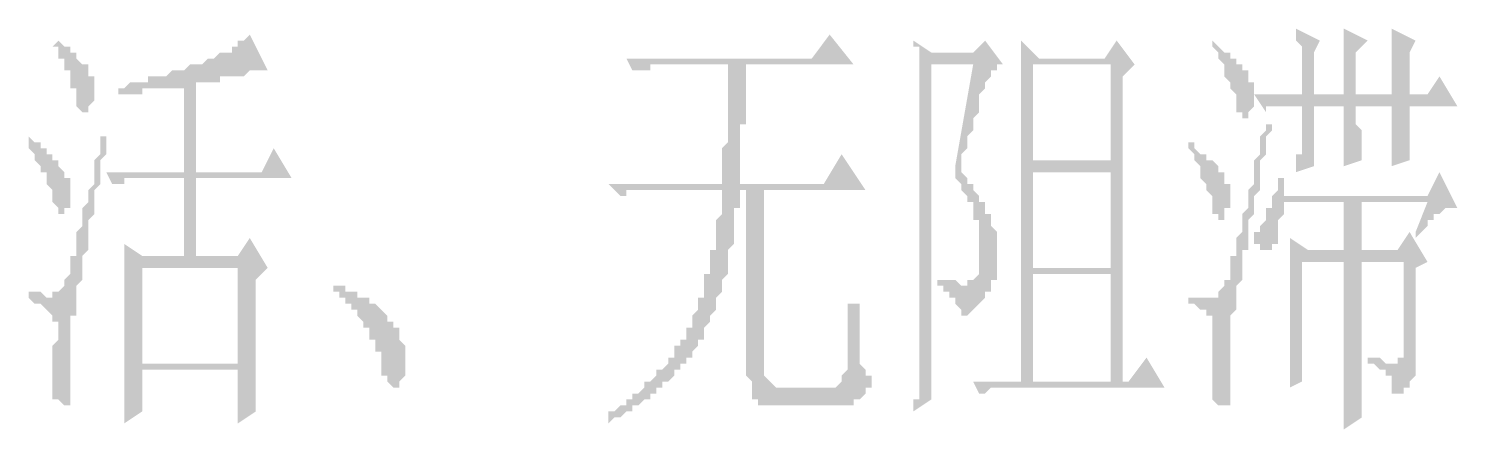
# Model space of a CAD drawing. Header units: millimetres. Extents: x 0 to 275, y 0 to 194.
# Drawn here: x 206.18 to 221.36, y 82.59 to 86.85 of the extents above; entities that cross this region are included whole.
import ezdxf

# ---------------------------------------------------------------- set-up
doc = ezdxf.new("R2010")
doc.units = ezdxf.units.MM

msp = doc.modelspace()

# ---------------------------------------------------------------- hatches: boundary and pattern name
h = msp.add_hatch(color=0)
h.paths.add_polyline_path([(220.853, 86.021333), (221.361, 86.021333), (221.1705, 86.338833), (221.0435, 86.148333), (220.853, 86.148333), (220.853, 86.592833), (220.9165, 86.719833), (220.6625, 86.846833), (220.6625, 86.783333), (220.6625, 86.719833), (220.6625, 86.656333), (220.6625, 86.592833), (220.6625, 86.529333), (220.6625, 86.465833), (220.6625, 86.402333), (220.6625, 86.338833), (220.6625, 86.275333), (220.6625, 86.211833), (220.6625, 86.148333), (220.2815, 86.148333), (220.2815, 86.592833), (220.4085, 86.719833), (220.1545, 86.846833), (220.1545, 86.783333), (220.1545, 86.719833), (220.1545, 86.656333), (220.1545, 86.592833), (220.1545, 86.529333), (220.1545, 86.465833), (220.1545, 86.402333), (220.1545, 86.338833), (220.1545, 86.275333), (220.1545, 86.211833), (220.1545, 86.148333), (219.837, 86.148333), (219.837, 86.592833), (219.9005, 86.719833), (219.6465, 86.846833), (219.6465, 86.783333), (219.6465, 86.719833), (219.71, 86.656333), (219.71, 86.592833), (219.71, 86.529333), (219.71, 86.465833), (219.71, 86.402333), (219.71, 86.338833), (219.71, 86.275333), (219.71, 86.211833), (219.71, 86.148333), (219.202, 86.148333), (219.329, 85.957833), (219.329, 86.021333), (219.3925, 86.021333), (219.456, 86.021333), (219.5195, 86.021333), (219.583, 86.021333), (219.71, 86.021333), (219.71, 85.957833), (219.71, 85.894333), (219.71, 85.830833), (219.71, 85.767333), (219.71, 85.703833), (219.71, 85.640333), (219.71, 85.576833), (219.71, 85.513333), (219.6465, 85.513333), (219.6465, 85.449833), (219.6465, 85.386333), (219.6465, 85.322833), (219.837, 85.386333), (219.837, 86.021333), (220.1545, 86.021333), (220.1545, 85.957833), (220.1545, 85.894333), (220.1545, 85.830833), (220.1545, 85.767333), (220.1545, 85.703833), (220.1545, 85.640333), (220.1545, 85.576833), (220.1545, 85.513333), (220.1545, 85.449833), (220.1545, 85.386333), (220.345, 85.449833), (220.345, 85.513333), (220.345, 85.576833), (220.345, 85.640333), (220.345, 85.703833), (220.345, 85.767333), (220.2815, 85.830833), (220.2815, 85.894333), (220.2815, 85.957833), (220.2815, 86.021333), (220.6625, 86.021333), (220.6625, 85.386333), (220.853, 85.449833), (220.853, 85.513333), (220.853, 85.576833), (220.853, 85.640333), (220.853, 85.703833), (220.853, 85.767333), (220.853, 85.830833), (220.853, 85.894333), (220.853, 85.957833)])
h.paths.add_polyline_path([(219.583, 83.036833), (219.71, 83.100333), (219.71, 84.370333), (220.1545, 84.370333), (220.1545, 83.290833), (220.1545, 83.227333), (220.1545, 83.163833), (220.1545, 83.100333), (220.1545, 83.036833), (220.1545, 82.973333), (220.1545, 82.909833), (220.1545, 82.846333), (220.1545, 82.782833), (220.1545, 82.719333), (220.1545, 82.655833), (220.1545, 82.592333), (220.345, 82.719333), (220.345, 82.782833), (220.345, 82.846333), (220.345, 82.909833), (220.345, 82.973333), (220.345, 83.036833), (220.345, 83.100333), (220.345, 83.163833), (220.345, 83.227333), (220.345, 84.370333), (220.7895, 84.370333), (220.7895, 83.417833), (220.7895, 83.354333), (220.726, 83.354333), (220.726, 83.290833), (220.6625, 83.290833), (220.599, 83.290833), (220.5355, 83.354333), (220.472, 83.354333), (220.4085, 83.354333), (220.4085, 83.290833), (220.472, 83.290833), (220.5355, 83.227333), (220.599, 83.227333), (220.599, 83.163833), (220.6625, 83.163833), (220.6625, 83.100333), (220.6625, 83.036833), (220.6625, 82.973333), (220.726, 82.973333), (220.7895, 82.973333), (220.7895, 83.036833), (220.853, 83.036833), (220.853, 83.100333), (220.9165, 83.163833), (220.9165, 83.227333), (220.9165, 83.290833), (220.9165, 83.354333), (220.9165, 84.306833), (221.0435, 84.370333), (220.853, 84.687833), (220.726, 84.497333), (220.345, 84.497333), (220.345, 85.005333), (221.0435, 85.005333), (220.9165, 84.687833), (220.9165, 84.624333), (220.98, 84.687833), (221.0435, 84.751333), (221.0435, 84.814833), (221.107, 84.814833), (221.107, 84.878333), (221.1705, 84.878333), (221.234, 84.941833), (221.2975, 84.941833), (221.361, 84.941833), (221.1705, 85.322833), (221.0435, 85.068833), (219.5195, 85.068833), (219.5195, 85.259333), (219.456, 85.259333), (219.456, 85.195833), (219.456, 85.132333), (219.3925, 85.068833), (219.3925, 85.005333), (219.3925, 84.941833), (219.329, 84.941833), (219.329, 84.878333), (219.329, 84.814833), (219.2655, 84.751333), (219.2655, 84.687833), (219.202, 84.687833), (219.202, 84.624333), (219.202, 84.560833), (219.2655, 84.560833), (219.2655, 84.497333), (219.329, 84.497333), (219.3925, 84.497333), (219.3925, 84.560833), (219.456, 84.560833), (219.456, 84.624333), (219.456, 84.687833), (219.456, 84.751333), (219.456, 84.814833), (219.5195, 84.878333), (219.5195, 84.941833), (219.5195, 85.005333), (220.1545, 85.005333), (220.1545, 84.497333), (219.7735, 84.497333), (219.583, 84.624333), (219.583, 84.560833), (219.583, 84.497333), (219.583, 84.433833), (219.583, 84.370333), (219.583, 84.306833), (219.583, 84.243333), (219.583, 84.179833), (219.583, 84.116333), (219.583, 84.052833), (219.583, 83.989333), (219.583, 83.925833), (219.583, 83.862333), (219.583, 83.798833), (219.583, 83.735333), (219.583, 83.671833), (219.583, 83.608333), (219.583, 83.544833), (219.583, 83.481333), (219.583, 83.417833), (219.583, 83.354333), (219.583, 83.290833), (219.583, 83.227333), (219.583, 83.163833), (219.583, 83.100333)])
h.paths.add_polyline_path([(219.3925, 85.830833), (219.329, 85.830833), (219.329, 85.767333), (219.2655, 85.703833), (219.2655, 85.640333), (219.2655, 85.576833), (219.2655, 85.513333), (219.202, 85.449833), (219.202, 85.322833), (219.202, 85.259333), (219.202, 85.195833), (219.1385, 85.132333), (219.1385, 85.068833), (219.1385, 85.005333), (219.1385, 84.941833), (219.075, 84.878333), (219.075, 84.814833), (219.075, 84.751333), (219.075, 84.687833), (219.0115, 84.624333), (219.0115, 84.560833), (219.0115, 84.497333), (219.0115, 84.433833), (218.948, 84.433833), (218.948, 84.370333), (218.948, 84.306833), (218.948, 84.243333), (218.948, 84.179833), (218.8845, 84.179833), (218.8845, 84.116333), (218.821, 84.052833), (218.821, 83.989333), (218.7575, 83.989333), (218.694, 83.989333), (218.6305, 83.989333), (218.567, 83.989333), (218.5035, 83.989333), (218.5035, 83.925833), (218.567, 83.925833), (218.6305, 83.862333), (218.694, 83.862333), (218.694, 83.798833), (218.7575, 83.798833), (218.7575, 83.735333), (218.7575, 83.671833), (218.7575, 83.608333), (218.7575, 83.544833), (218.7575, 83.481333), (218.7575, 83.417833), (218.7575, 83.354333), (218.7575, 83.290833), (218.7575, 83.227333), (218.7575, 83.163833), (218.7575, 83.100333), (218.7575, 83.036833), (218.7575, 82.973333), (218.7575, 82.909833), (218.821, 82.846333), (218.8845, 82.846333), (218.948, 82.846333), (218.948, 82.909833), (218.948, 82.973333), (218.948, 83.036833), (218.948, 83.100333), (218.948, 83.163833), (218.948, 83.227333), (218.948, 83.290833), (218.948, 83.354333), (218.948, 83.417833), (218.948, 83.481333), (218.948, 83.544833), (218.948, 83.608333), (218.948, 83.671833), (218.948, 83.735333), (218.948, 83.798833), (219.0115, 83.862333), (219.0115, 83.925833), (219.0115, 83.989333), (219.0115, 84.052833), (219.0115, 84.116333), (219.075, 84.179833), (219.075, 84.243333), (219.075, 84.306833), (219.075, 84.370333), (219.075, 84.433833), (219.075, 84.497333), (219.1385, 84.497333), (219.1385, 84.560833), (219.1385, 84.624333), (219.1385, 84.687833), (219.1385, 84.751333), (219.1385, 84.814833), (219.202, 84.878333), (219.202, 84.941833), (219.202, 85.005333), (219.202, 85.068833), (219.2655, 85.132333), (219.2655, 85.195833), (219.2655, 85.259333), (219.2655, 85.322833), (219.2655, 85.449833), (219.329, 85.513333), (219.329, 85.576833), (219.329, 85.640333), (219.329, 85.703833), (219.3925, 85.767333)])
h.paths.add_polyline_path([(218.5035, 85.640333), (218.5035, 85.576833), (218.567, 85.513333), (218.567, 85.449833), (218.6305, 85.386333), (218.6305, 85.322833), (218.6305, 85.259333), (218.694, 85.195833), (218.694, 85.132333), (218.7575, 85.068833), (218.7575, 85.005333), (218.7575, 84.941833), (218.7575, 84.878333), (218.821, 84.878333), (218.821, 84.814833), (218.8845, 84.814833), (218.8845, 84.878333), (218.8845, 84.941833), (218.948, 84.941833), (218.948, 85.005333), (218.948, 85.068833), (218.948, 85.132333), (218.948, 85.195833), (218.8845, 85.195833), (218.8845, 85.259333), (218.8845, 85.322833), (218.821, 85.322833), (218.821, 85.386333), (218.7575, 85.449833), (218.694, 85.449833), (218.694, 85.513333), (218.6305, 85.513333), (218.567, 85.576833), (218.567, 85.640333)])
h.paths.add_polyline_path([(218.7575, 86.719833), (218.7575, 86.656333), (218.821, 86.592833), (218.821, 86.529333), (218.8845, 86.465833), (218.8845, 86.402333), (218.8845, 86.338833), (218.948, 86.275333), (218.948, 86.211833), (219.0115, 86.148333), (219.0115, 86.084833), (219.0115, 86.021333), (219.0115, 85.957833), (219.075, 85.957833), (219.075, 85.894333), (219.1385, 85.894333), (219.1385, 85.957833), (219.202, 86.021333), (219.202, 86.084833), (219.202, 86.148333), (219.202, 86.211833), (219.202, 86.275333), (219.1385, 86.275333), (219.1385, 86.338833), (219.1385, 86.402333), (219.075, 86.402333), (219.075, 86.465833), (219.0115, 86.465833), (219.0115, 86.529333), (218.948, 86.529333), (218.948, 86.592833), (218.8845, 86.592833), (218.821, 86.656333)])
h = msp.add_hatch(color=0)
h.paths.add_polyline_path([(208.5975, 84.179833), (208.7245, 84.306833), (208.534, 84.624333), (208.407, 84.433833), (207.9625, 84.433833), (207.9625, 85.259333), (208.9785, 85.259333), (208.788, 85.576833), (208.661, 85.322833), (207.9625, 85.322833), (207.9625, 86.275333), (208.026, 86.275333), (208.0895, 86.275333), (208.153, 86.275333), (208.2165, 86.275333), (208.2165, 86.338833), (208.28, 86.338833), (208.3435, 86.338833), (208.407, 86.338833), (208.4705, 86.338833), (208.534, 86.402333), (208.5975, 86.402333), (208.661, 86.402333), (208.7245, 86.402333), (208.534, 86.783333), (208.4705, 86.719833), (208.407, 86.719833), (208.407, 86.656333), (208.3435, 86.656333), (208.3435, 86.592833), (208.28, 86.592833), (208.2165, 86.592833), (208.153, 86.529333), (208.0895, 86.529333), (208.026, 86.465833), (207.9625, 86.465833), (207.899, 86.465833), (207.8355, 86.402333), (207.772, 86.402333), (207.7085, 86.402333), (207.645, 86.338833), (207.5815, 86.338833), (207.518, 86.338833), (207.4545, 86.338833), (207.4545, 86.275333), (207.391, 86.275333), (207.3275, 86.275333), (207.264, 86.275333), (207.2005, 86.211833), (207.137, 86.211833), (207.137, 86.148333), (207.2005, 86.148333), (207.264, 86.148333), (207.3275, 86.148333), (207.391, 86.148333), (207.391, 86.211833), (207.4545, 86.211833), (207.518, 86.211833), (207.5815, 86.211833), (207.645, 86.211833), (207.7085, 86.211833), (207.772, 86.211833), (207.8355, 86.211833), (207.8355, 85.322833), (207.01, 85.322833), (207.0735, 85.195833), (207.137, 85.195833), (207.2005, 85.195833), (207.2005, 85.259333), (207.264, 85.259333), (207.3275, 85.259333), (207.8355, 85.259333), (207.8355, 84.433833), (207.391, 84.433833), (207.2005, 84.560833), (207.2005, 84.497333), (207.2005, 84.433833), (207.2005, 84.370333), (207.2005, 84.306833), (207.2005, 84.243333), (207.2005, 84.179833), (207.2005, 84.116333), (207.2005, 84.052833), (207.2005, 83.989333), (207.2005, 83.925833), (207.2005, 83.862333), (207.2005, 83.798833), (207.2005, 83.735333), (207.2005, 83.671833), (207.2005, 83.608333), (207.2005, 83.544833), (207.2005, 83.481333), (207.2005, 83.417833), (207.2005, 83.354333), (207.2005, 83.290833), (207.2005, 83.227333), (207.2005, 83.163833), (207.2005, 83.100333), (207.2005, 83.036833), (207.2005, 82.973333), (207.2005, 82.909833), (207.2005, 82.846333), (207.2005, 82.782833), (207.2005, 82.719333), (207.2005, 82.655833), (207.391, 82.782833), (207.391, 83.227333), (208.407, 83.227333), (208.407, 82.655833), (208.5975, 82.782833), (208.5975, 82.846333), (208.5975, 82.909833), (208.5975, 82.973333), (208.5975, 83.036833), (208.5975, 83.100333), (208.5975, 83.163833), (208.5975, 83.227333), (208.5975, 83.290833), (208.5975, 83.354333), (208.5975, 83.417833), (208.5975, 83.481333), (208.5975, 83.544833), (208.5975, 83.608333), (208.5975, 83.671833), (208.5975, 83.735333), (208.5975, 83.798833), (208.5975, 83.862333), (208.5975, 83.925833), (208.5975, 83.989333), (208.5975, 84.052833), (208.5975, 84.116333)])
h.paths.add_polyline_path([(207.391, 84.306833), (208.407, 84.306833), (208.407, 83.290833), (207.391, 83.290833)])
h.paths.add_polyline_path([(207.01, 85.703833), (206.9465, 85.703833), (206.9465, 85.640333), (206.9465, 85.576833), (206.9465, 85.513333), (206.883, 85.449833), (206.883, 85.322833), (206.883, 85.259333), (206.883, 85.195833), (206.8195, 85.132333), (206.8195, 85.068833), (206.8195, 85.005333), (206.756, 84.941833), (206.756, 84.878333), (206.756, 84.814833), (206.756, 84.751333), (206.6925, 84.687833), (206.6925, 84.624333), (206.6925, 84.560833), (206.6925, 84.497333), (206.6925, 84.433833), (206.629, 84.433833), (206.629, 84.370333), (206.629, 84.306833), (206.629, 84.243333), (206.5655, 84.179833), (206.5655, 84.116333), (206.502, 84.052833), (206.4385, 84.052833), (206.4385, 83.989333), (206.375, 83.989333), (206.3115, 84.052833), (206.248, 84.052833), (206.1845, 84.052833), (206.1845, 83.989333), (206.248, 83.925833), (206.3115, 83.925833), (206.375, 83.862333), (206.4385, 83.798833), (206.4385, 83.735333), (206.502, 83.735333), (206.502, 83.671833), (206.502, 83.608333), (206.502, 83.544833), (206.4385, 83.481333), (206.4385, 83.417833), (206.4385, 83.354333), (206.4385, 83.290833), (206.4385, 83.227333), (206.4385, 83.163833), (206.4385, 83.100333), (206.4385, 83.036833), (206.4385, 82.973333), (206.4385, 82.909833), (206.502, 82.909833), (206.5655, 82.846333), (206.629, 82.846333), (206.629, 82.909833), (206.629, 82.973333), (206.629, 83.036833), (206.629, 83.100333), (206.629, 83.163833), (206.629, 83.227333), (206.629, 83.290833), (206.629, 83.354333), (206.629, 83.417833), (206.629, 83.481333), (206.629, 83.544833), (206.629, 83.608333), (206.629, 83.671833), (206.629, 83.735333), (206.629, 83.798833), (206.6925, 83.798833), (206.6925, 83.862333), (206.6925, 83.925833), (206.6925, 83.989333), (206.6925, 84.052833), (206.6925, 84.116333), (206.756, 84.179833), (206.756, 84.243333), (206.756, 84.306833), (206.756, 84.370333), (206.756, 84.433833), (206.8195, 84.497333), (206.8195, 84.560833), (206.8195, 84.624333), (206.8195, 84.687833), (206.8195, 84.751333), (206.8195, 84.814833), (206.883, 84.878333), (206.883, 84.941833), (206.883, 85.005333), (206.883, 85.068833), (206.883, 85.132333), (206.9465, 85.195833), (206.9465, 85.259333), (206.9465, 85.322833), (206.9465, 85.386333), (206.9465, 85.449833), (207.01, 85.513333), (207.01, 85.576833), (207.01, 85.640333)])
h.paths.add_polyline_path([(206.1845, 85.703833), (206.1845, 85.640333), (206.1845, 85.576833), (206.248, 85.513333), (206.248, 85.449833), (206.3115, 85.386333), (206.3115, 85.322833), (206.375, 85.322833), (206.375, 85.259333), (206.375, 85.195833), (206.4385, 85.132333), (206.4385, 85.068833), (206.4385, 85.005333), (206.502, 84.941833), (206.502, 84.878333), (206.5655, 84.878333), (206.5655, 84.941833), (206.629, 84.941833), (206.629, 85.005333), (206.629, 85.068833), (206.629, 85.132333), (206.629, 85.195833), (206.629, 85.259333), (206.5655, 85.259333), (206.5655, 85.322833), (206.502, 85.386333), (206.502, 85.449833), (206.4385, 85.449833), (206.4385, 85.513333), (206.375, 85.513333), (206.375, 85.576833), (206.3115, 85.576833), (206.3115, 85.640333), (206.248, 85.640333)])
h.paths.add_polyline_path([(206.502, 86.719833), (206.4385, 86.656333), (206.502, 86.656333), (206.502, 86.592833), (206.502, 86.529333), (206.5655, 86.529333), (206.5655, 86.465833), (206.5655, 86.402333), (206.629, 86.402333), (206.629, 86.338833), (206.629, 86.275333), (206.629, 86.211833), (206.6925, 86.211833), (206.6925, 86.148333), (206.6925, 86.084833), (206.6925, 86.021333), (206.756, 85.957833), (206.8195, 85.957833), (206.8195, 86.021333), (206.883, 86.084833), (206.883, 86.148333), (206.883, 86.211833), (206.883, 86.275333), (206.883, 86.338833), (206.8195, 86.338833), (206.8195, 86.402333), (206.8195, 86.465833), (206.756, 86.465833), (206.6925, 86.529333), (206.6925, 86.592833), (206.629, 86.592833), (206.629, 86.656333), (206.5655, 86.656333)])
h = msp.add_hatch(color=0)
h.dxf.hatch_style = 2
h.paths.add_polyline_path([(213.5505, 85.195833), (212.344, 85.195833), (212.471, 85.068833), (212.5345, 85.068833), (212.5345, 85.132333), (212.598, 85.132333), (212.6615, 85.132333), (213.5505, 85.132333), (213.5505, 85.068833), (213.5505, 85.005333), (213.5505, 84.941833), (213.5505, 84.878333), (213.487, 84.814833), (213.487, 84.751333), (213.487, 84.687833), (213.487, 84.624333), (213.487, 84.560833), (213.487, 84.497333), (213.4235, 84.497333), (213.4235, 84.433833), (213.4235, 84.370333), (213.4235, 84.306833), (213.4235, 84.243333), (213.36, 84.243333), (213.36, 84.179833), (213.36, 84.116333), (213.36, 84.052833), (213.36, 83.989333), (213.2965, 83.989333), (213.2965, 83.925833), (213.2965, 83.862333), (213.233, 83.798833), (213.233, 83.735333), (213.233, 83.671833), (213.1695, 83.671833), (213.1695, 83.608333), (213.1695, 83.544833), (213.106, 83.544833), (213.106, 83.481333), (213.0425, 83.481333), (213.0425, 83.417833), (213.0425, 83.354333), (212.979, 83.354333), (212.979, 83.290833), (212.9155, 83.227333), (212.852, 83.227333), (212.852, 83.163833), (212.7885, 83.100333), (212.725, 83.100333), (212.725, 83.036833), (212.6615, 82.973333), (212.598, 82.973333), (212.598, 82.909833), (212.5345, 82.909833), (212.5345, 82.846333), (212.471, 82.846333), (212.4075, 82.782833), (212.344, 82.782833), (212.344, 82.719333), (212.344, 82.655833), (212.4075, 82.719333), (212.471, 82.719333), (212.5345, 82.782833), (212.598, 82.782833), (212.598, 82.846333), (212.6615, 82.846333), (212.725, 82.909833), (212.7885, 82.909833), (212.7885, 82.973333), (212.852, 82.973333), (212.852, 83.036833), (212.9155, 83.036833), (212.9155, 83.100333), (212.979, 83.100333), (213.0425, 83.163833), (213.0425, 83.227333), (213.106, 83.227333), (213.106, 83.290833), (213.1695, 83.290833), (213.1695, 83.354333), (213.233, 83.354333), (213.233, 83.417833), (213.2965, 83.481333), (213.2965, 83.544833), (213.36, 83.544833), (213.36, 83.608333), (213.36, 83.671833), (213.4235, 83.735333), (213.4235, 83.798833), (213.487, 83.862333), (213.487, 83.925833), (213.487, 83.989333), (213.5505, 84.052833), (213.5505, 84.116333), (213.5505, 84.179833), (213.614, 84.243333), (213.614, 84.306833), (213.614, 84.370333), (213.614, 84.433833), (213.614, 84.497333), (213.6775, 84.560833), (213.6775, 84.624333), (213.6775, 84.687833), (213.6775, 84.751333), (213.6775, 84.814833), (213.6775, 84.878333), (213.6775, 84.941833), (213.741, 84.941833), (213.741, 85.005333), (213.741, 85.068833), (213.741, 85.132333), (213.8045, 85.132333), (213.8045, 83.163833), (213.868, 83.100333), (213.868, 83.036833), (213.868, 82.973333), (213.868, 82.909833), (213.9315, 82.909833), (213.9315, 82.846333), (213.995, 82.846333), (214.0585, 82.846333), (214.757, 82.846333), (214.8205, 82.846333), (214.884, 82.846333), (214.9475, 82.846333), (214.9475, 82.909833), (215.011, 82.909833), (215.0745, 82.973333), (215.0745, 83.036833), (215.138, 83.036833), (215.138, 83.100333), (215.138, 83.163833), (215.0745, 83.163833), (215.0745, 83.227333), (215.011, 83.290833), (215.011, 83.354333), (215.011, 83.417833), (215.011, 83.481333), (215.011, 83.544833), (215.011, 83.608333), (215.011, 83.671833), (215.011, 83.735333), (215.011, 83.798833), (215.011, 83.862333), (215.011, 83.925833), (214.884, 83.925833), (214.884, 83.862333), (214.884, 83.798833), (214.884, 83.735333), (214.884, 83.671833), (214.884, 83.608333), (214.884, 83.544833), (214.884, 83.481333), (214.884, 83.417833), (214.884, 83.354333), (214.884, 83.290833), (214.884, 83.227333), (214.8205, 83.163833), (214.8205, 83.100333), (214.757, 83.036833), (214.6935, 83.036833), (214.1855, 83.036833), (214.122, 83.036833), (214.0585, 83.100333), (213.995, 83.163833), (213.995, 83.227333), (213.995, 83.290833), (213.995, 85.132333), (215.0745, 85.132333), (214.8205, 85.513333), (214.63, 85.195833), (213.741, 85.195833), (213.741, 85.259333), (213.741, 85.322833), (213.741, 85.386333), (213.741, 85.449833), (213.741, 85.513333), (213.741, 85.576833), (213.741, 85.640333), (213.741, 85.703833), (213.741, 85.767333), (213.741, 85.830833), (213.8045, 85.830833), (213.8045, 85.894333), (213.8045, 85.957833), (213.8045, 86.021333), (213.8045, 86.084833), (213.8045, 86.148333), (213.8045, 86.211833), (213.8045, 86.275333), (213.8045, 86.338833), (213.8045, 86.402333), (213.8045, 86.465833), (214.9475, 86.465833), (214.6935, 86.783333), (214.503, 86.529333), (212.5345, 86.529333), (212.598, 86.402333), (212.6615, 86.402333), (212.725, 86.402333), (212.7885, 86.402333), (212.7885, 86.465833), (212.852, 86.465833), (213.614, 86.465833), (213.614, 86.402333), (213.614, 86.338833), (213.614, 86.275333), (213.614, 86.211833), (213.614, 86.148333), (213.614, 86.084833), (213.614, 86.021333), (213.614, 85.957833), (213.614, 85.894333), (213.614, 85.830833), (213.614, 85.767333), (213.614, 85.703833), (213.614, 85.640333), (213.5505, 85.576833), (213.5505, 85.513333), (213.5505, 85.449833), (213.5505, 85.386333), (213.5505, 85.322833), (213.5505, 85.259333)])
h = msp.add_hatch(color=0)
h.paths.add_polyline_path([(216.0905, 85.386333), (216.0905, 85.449833), (216.0905, 85.513333), (216.154, 85.576833), (216.154, 85.640333), (216.154, 85.703833), (216.2175, 85.767333), (216.2175, 85.830833), (216.2175, 85.894333), (216.281, 85.957833), (216.281, 86.021333), (216.281, 86.084833), (216.281, 86.148333), (216.3445, 86.211833), (216.3445, 86.275333), (216.408, 86.338833), (216.408, 86.402333), (216.4715, 86.402333), (216.4715, 86.465833), (216.535, 86.465833), (216.3445, 86.719833), (216.2175, 86.592833), (215.773, 86.592833), (215.5825, 86.719833), (215.5825, 86.656333), (215.646, 86.656333), (215.646, 86.592833), (215.646, 86.529333), (215.646, 86.465833), (215.646, 86.402333), (215.646, 86.338833), (215.646, 86.275333), (215.646, 86.211833), (215.646, 86.148333), (215.646, 86.084833), (215.646, 86.021333), (215.646, 85.957833), (215.646, 85.894333), (215.646, 85.830833), (215.646, 85.767333), (215.646, 85.703833), (215.646, 85.640333), (215.646, 85.576833), (215.646, 85.513333), (215.646, 85.386333), (215.646, 85.322833), (215.646, 85.259333), (215.646, 85.195833), (215.646, 85.132333), (215.646, 85.068833), (215.646, 85.005333), (215.646, 84.941833), (215.646, 84.878333), (215.646, 84.814833), (215.646, 84.751333), (215.646, 84.687833), (215.646, 84.624333), (215.646, 84.560833), (215.646, 84.497333), (215.646, 84.433833), (215.646, 84.370333), (215.646, 84.306833), (215.646, 84.243333), (215.646, 84.179833), (215.646, 84.116333), (215.646, 84.052833), (215.646, 83.989333), (215.646, 83.925833), (215.646, 83.862333), (215.646, 83.798833), (215.646, 83.735333), (215.646, 83.671833), (215.646, 83.608333), (215.646, 83.544833), (215.646, 83.481333), (215.646, 83.417833), (215.646, 83.354333), (215.646, 83.290833), (215.646, 83.227333), (215.646, 83.163833), (215.646, 83.100333), (215.646, 83.036833), (215.646, 82.973333), (215.646, 82.909833), (215.5825, 82.909833), (215.5825, 82.846333), (215.5825, 82.782833), (215.773, 82.909833), (215.773, 86.465833), (216.2175, 86.465833), (216.027, 85.386333), (216.027, 85.322833), (216.027, 85.259333), (216.0905, 85.195833), (216.0905, 85.132333), (216.154, 85.068833), (216.154, 85.005333), (216.2175, 85.005333), (216.2175, 84.941833), (216.2175, 84.878333), (216.2175, 84.814833), (216.281, 84.814833), (216.281, 84.751333), (216.281, 84.687833), (216.281, 84.624333), (216.281, 84.560833), (216.281, 84.497333), (216.281, 84.433833), (216.281, 84.370333), (216.281, 84.306833), (216.281, 84.243333), (216.2175, 84.179833), (216.154, 84.179833), (216.154, 84.116333), (216.0905, 84.116333), (216.027, 84.179833), (215.9635, 84.179833), (215.9, 84.179833), (215.8365, 84.179833), (215.8365, 84.116333), (215.9, 84.116333), (215.9, 84.052833), (215.9635, 84.052833), (215.9635, 83.989333), (216.027, 83.989333), (216.027, 83.925833), (216.0905, 83.862333), (216.0905, 83.798833), (216.154, 83.798833), (216.2175, 83.862333), (216.281, 83.925833), (216.3445, 83.989333), (216.3445, 84.052833), (216.408, 84.052833), (216.408, 84.116333), (216.408, 84.179833), (216.4715, 84.179833), (216.4715, 84.243333), (216.4715, 84.306833), (216.4715, 84.370333), (216.4715, 84.433833), (216.4715, 84.497333), (216.4715, 84.560833), (216.4715, 84.624333), (216.4715, 84.687833), (216.408, 84.751333), (216.408, 84.814833), (216.408, 84.878333), (216.3445, 84.878333), (216.3445, 84.941833), (216.3445, 85.005333), (216.281, 85.005333), (216.281, 85.068833), (216.2175, 85.132333), (216.2175, 85.195833), (216.154, 85.195833), (216.154, 85.259333), (216.0905, 85.322833)])
h.paths.add_polyline_path([(216.8525, 86.465833), (217.678, 86.465833), (217.678, 85.449833), (216.8525, 85.449833)])
h.paths.add_polyline_path([(216.8525, 85.322833), (217.678, 85.322833), (217.678, 84.306833), (216.8525, 84.306833)])
h.paths.add_polyline_path([(216.8525, 84.243333), (217.678, 84.243333), (217.678, 83.100333), (216.8525, 83.100333)])
h.paths.add_polyline_path([(216.2175, 83.100333), (216.281, 82.973333), (216.3445, 82.973333), (216.408, 83.036833), (216.4715, 83.036833), (216.535, 83.036833), (218.2495, 83.036833), (218.059, 83.354333), (217.8685, 83.100333), (217.805, 83.100333), (217.805, 86.338833), (217.932, 86.465833), (217.7415, 86.719833), (217.6145, 86.529333), (216.916, 86.529333), (216.7255, 86.719833), (216.7255, 86.656333), (216.7255, 86.592833), (216.7255, 86.529333), (216.7255, 86.465833), (216.7255, 86.402333), (216.7255, 86.338833), (216.7255, 86.275333), (216.7255, 86.211833), (216.7255, 86.148333), (216.7255, 86.084833), (216.7255, 86.021333), (216.7255, 85.957833), (216.7255, 85.894333), (216.7255, 85.830833), (216.7255, 85.767333), (216.7255, 85.703833), (216.7255, 85.640333), (216.7255, 85.576833), (216.7255, 85.513333), (216.7255, 85.449833), (216.7255, 85.386333), (216.7255, 85.322833), (216.7255, 85.259333), (216.7255, 85.195833), (216.7255, 85.132333), (216.7255, 85.068833), (216.7255, 85.005333), (216.7255, 84.941833), (216.7255, 84.878333), (216.7255, 84.814833), (216.7255, 84.751333), (216.7255, 84.687833), (216.7255, 84.624333), (216.7255, 84.560833), (216.7255, 84.497333), (216.7255, 84.433833), (216.7255, 84.370333), (216.7255, 84.306833), (216.7255, 84.243333), (216.7255, 84.179833), (216.7255, 84.116333), (216.7255, 84.052833), (216.7255, 83.989333), (216.7255, 83.925833), (216.7255, 83.862333), (216.7255, 83.735333), (216.7255, 83.671833), (216.7255, 83.608333), (216.7255, 83.544833), (216.7255, 83.481333), (216.7255, 83.417833), (216.7255, 83.290833), (216.7255, 83.227333), (216.7255, 83.163833), (216.7255, 83.100333)])
h = msp.add_hatch(color=0)
h.dxf.hatch_style = 2
h.paths.add_polyline_path([(209.423, 84.052833), (209.423, 84.116333), (209.4865, 84.116333), (209.55, 84.116333), (209.55, 84.052833), (209.6135, 84.052833), (209.677, 84.052833), (209.677, 83.989333), (209.7405, 83.989333), (209.804, 83.989333), (209.804, 83.925833), (209.8675, 83.925833), (209.931, 83.862333), (209.9945, 83.798833), (209.9945, 83.735333), (210.058, 83.735333), (210.058, 83.671833), (210.1215, 83.671833), (210.1215, 83.608333), (210.1215, 83.544833), (210.185, 83.481333), (210.185, 83.417833), (210.185, 83.354333), (210.185, 83.290833), (210.185, 83.227333), (210.185, 83.163833), (210.1215, 83.100333), (210.1215, 83.036833), (210.058, 83.036833), (209.9945, 83.100333), (209.9945, 83.163833), (209.931, 83.163833), (209.931, 83.227333), (209.931, 83.290833), (209.931, 83.354333), (209.931, 83.417833), (209.8675, 83.417833), (209.8675, 83.481333), (209.8675, 83.544833), (209.804, 83.544833), (209.804, 83.608333), (209.804, 83.671833), (209.7405, 83.671833), (209.7405, 83.735333), (209.677, 83.798833), (209.677, 83.862333), (209.6135, 83.862333), (209.6135, 83.925833), (209.55, 83.925833), (209.55, 83.989333), (209.4865, 83.989333), (209.4865, 84.052833)])

doc.saveas('drawing.dxf')
